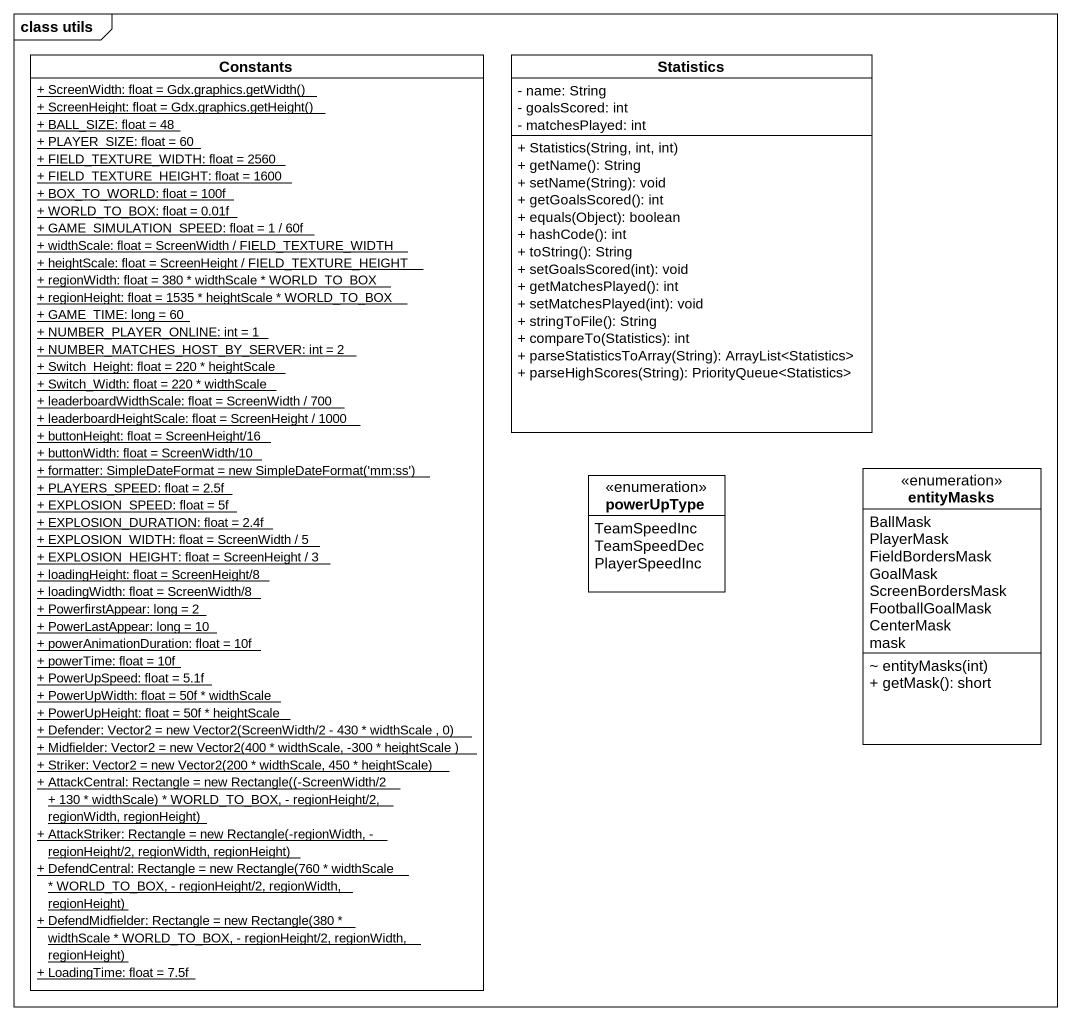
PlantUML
@startuml
mainframe class utils
hide circle
hide empty members
skinparam classAttributeIconSize 0
class Constants {
  {static} {field} + ScreenWidth: float = Gdx.graphics.getWidth()
  {static} {field} + ScreenHeight: float = Gdx.graphics.getHeight()
  {static} + BALL_SIZE: float = 48
  {static} + PLAYER_SIZE: float = 60
  {static} + FIELD_TEXTURE_WIDTH: float = 2560
  {static} + FIELD_TEXTURE_HEIGHT: float = 1600
  {static} + BOX_TO_WORLD: float = 100f
  {static} + WORLD_TO_BOX: float = 0.01f
  {static} + GAME_SIMULATION_SPEED: float = 1 / 60f
  {static} + widthScale: float = ScreenWidth / FIELD_TEXTURE_WIDTH
  {static} + heightScale: float = ScreenHeight / FIELD_TEXTURE_HEIGHT
  {static} + regionWidth: float = 380 * widthScale * WORLD_TO_BOX
  {static} + regionHeight: float = 1535 * heightScale * WORLD_TO_BOX
  {static} + GAME_TIME: long = 60
  {static} + NUMBER_PLAYER_ONLINE: int = 1
  {static} + NUMBER_MATCHES_HOST_BY_SERVER: int = 2
  {static} + Switch_Height: float = 220 * heightScale
  {static} + Switch_Width: float = 220 * widthScale
  {static} + leaderboardWidthScale: float = ScreenWidth / 700
  {static} + leaderboardHeightScale: float = ScreenHeight / 1000
  {static} + buttonHeight: float = ScreenHeight/16
  {static} + buttonWidth: float = ScreenWidth/10
  {static} {field} + formatter: SimpleDateFormat = new SimpleDateFormat('mm:ss')
  {static} + PLAYERS_SPEED: float = 2.5f
  {static} + EXPLOSION_SPEED: float = 5f
  {static} + EXPLOSION_DURATION: float = 2.4f
  {static} + EXPLOSION_WIDTH: float = ScreenWidth / 5
  {static} + EXPLOSION_HEIGHT: float = ScreenHeight / 3
  {static} + loadingHeight: float = ScreenHeight/8
  {static} + loadingWidth: float = ScreenWidth/8
  {static} + PowerfirstAppear: long = 2
  {static} + PowerLastAppear: long = 10
  {static} + powerAnimationDuration: float = 10f
  {static} + powerTime: float = 10f
  {static} + PowerUpSpeed: float = 5.1f
  {static} + PowerUpWidth: float = 50f * widthScale
  {static} + PowerUpHeight: float = 50f * heightScale
  {static} {field} + Defender: Vector2 = new Vector2(ScreenWidth/2 - 430 * widthScale , 0)
  {static} {field} + Midfielder: Vector2 = new Vector2(400 * widthScale, -300 * heightScale )
  {static} {field} + Striker: Vector2 = new Vector2(200 * widthScale, 450 * heightScale)
  {static} {field} + AttackCentral: Rectangle = new Rectangle((-ScreenWidth/2 + 130 * widthScale) * WORLD_TO_BOX, - regionHeight/2, regionWidth, regionHeight)
  {static} {field} + AttackStriker: Rectangle = new Rectangle(-regionWidth, - regionHeight/2, regionWidth, regionHeight)
  {static} {field} + DefendCentral: Rectangle = new Rectangle(760 * widthScale * WORLD_TO_BOX, - regionHeight/2, regionWidth, regionHeight)
  {static} {field} + DefendMidfielder: Rectangle = new Rectangle(380 * widthScale * WORLD_TO_BOX, - regionHeight/2, regionWidth, regionHeight)
  {static} + LoadingTime: float = 7.5f
}
class Statistics {
  - name: String
  - goalsScored: int
  - matchesPlayed: int
  + Statistics(String, int, int)
  + getName(): String
  + setName(String): void
  + getGoalsScored(): int
  + equals(Object): boolean
  + hashCode(): int
  + toString(): String
  + setGoalsScored(int): void
  + getMatchesPlayed(): int
  + setMatchesPlayed(int): void
  + stringToFile(): String
  + compareTo(Statistics): int
  + parseStatisticsToArray(String): ArrayList<Statistics>
  + parseHighScores(String): PriorityQueue<Statistics>
}
enum powerUpType {
  TeamSpeedInc
  TeamSpeedDec
  PlayerSpeedInc
}
enum entityMasks {
  BallMask
  PlayerMask
  FieldBordersMask
  GoalMask
  ScreenBordersMask
  FootballGoalMask
  CenterMask
  mask
  ~ entityMasks(int)
  + getMask(): short
}
@enduml
